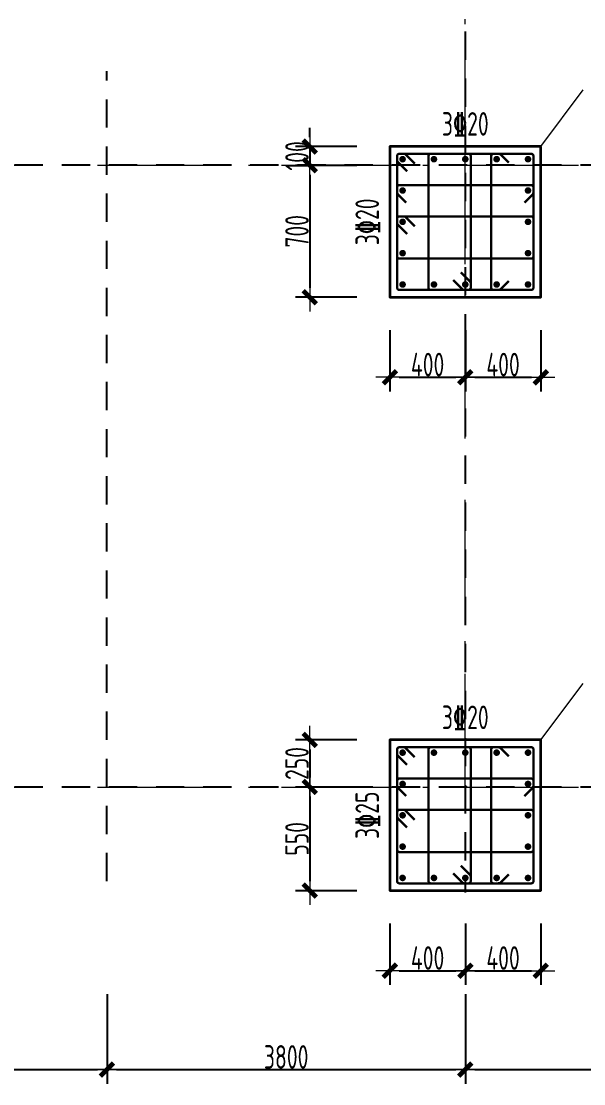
# Model space of a CAD drawing. Header units: millimetres. Extents: x 539196 to 807275, y 431843 to 1156631.
# Drawn here: x 637759 to 643724, y 617209 to 628489 of the extents above; entities that cross this region are included whole.
import ezdxf
from ezdxf.enums import TextEntityAlignment as Align

# ---------------------------------------------------------------- set-up
doc = ezdxf.new("R2010")
doc.units = ezdxf.units.MM
doc.header["$MEASUREMENT"] = 0
for name, pattern in [('DOTE', [2.42, 2, -0.2, 0.02, -0.2]), ('点划线', [1850, 1200, -300, 50, -300]), ('虚线', [500, 300, -200])]:
    doc.linetypes.add(name, pattern=pattern)
doc.layers.add('DOTE', color=1, linetype='DOTE')
for name, color, linetype, lineweight in [('柱原位标注', 7, 'Continuous', 18), ('柱尺寸标注', 3, 'Continuous', 18), ('柱标注引线', 2, 'Continuous', 18), ('柱箍筋', 1, 'Continuous', 25), ('柱纵筋', 1, 'Continuous', 70), ('砼柱', 2, 'Continuous', 35), ('网格', 9, '点划线', 18), ('轴线标注', 3, 'Continuous', 18)]:
    doc.layers.add(name, color=color, linetype=linetype, lineweight=lineweight)
doc.styles.add('样式 1_yjk', font='yjkeng.shx', dxfattribs={"width": 0.7, "bigfont": 'yjkchn.shx'})
doc.dimstyles.new('盈建科结构_yjk', dxfattribs={"dimscale": 100, "dimtxt": 2.5, "dimasz": 1, "dimexe": 1.5, "dimexo": 0.625, "dimgap": 0.1, "dimtad": 1, "dimdec": 0, "dimrnd": 1, "dimzin": 0, "dimdsep": 46, "dimtxsty": '样式 1_yjk', "dimblk": '_yjkbk', "dimblk1": 'ARCHTICK', "dimblk2": 'ARCHTICK', "dimcen": 0.09, "dimadec": 0, "dimazin": 0, "dimtfac": 1, "dimtdec": 4, "dimtix": 1, "dimtmove": 2, "dimatfit": 3, "dimfxl": 0, "dimtolj": 1, "dimtzin": 0, "dimarcsym": 0})

# ---------------------------------------------------------------- blocks, each defined once
blk = doc.blocks.new('_yjkbk')
blk.add_line((-1, 0), (1.5, 0))
blk.add_lwpolyline([(-0.7, -0.7, 0.5, 0.5, 0), (0.7, 0.7, 0.5, 0.5, 0)], format="xyseb")
blk = doc.blocks.new('*D2278')
at = {"layer": 'Defpoints', "color": 0}
for p in [(641668, 625559), (642468, 625559), (642468, 624709)]:
    blk.add_point(p, dxfattribs=at)
at = {"layer": '柱尺寸标注', "color": 0, "lineweight": -2}
for p, q in [((641668, 625209), (641668, 624559)), ((642468, 625209), (642468, 624559)), ((641768, 624709), (642368, 624709))]:
    blk.add_line(p, q, dxfattribs=at)
at = {"layer": '柱尺寸标注', "color": 0, "lineweight": -2, "xscale": 100, "yscale": 100, "zscale": 100, "rotation": 180}
blk.add_blockref('_yjkbk', (641668, 624709), dxfattribs=at)
at = {"layer": '柱尺寸标注', "color": 0, "lineweight": -2, "xscale": 100, "yscale": 100, "zscale": 100}
blk.add_blockref('_yjkbk', (642468, 624709), dxfattribs=at)
at = {"layer": '柱尺寸标注', "color": 0, "insert": (642068, 624844), "char_height": 250, "attachment_point": 5, "style": '样式 1_yjk'}
blk.add_mtext('\\A1;400', dxfattribs=at)
blk = doc.blocks.new('_ARCHTICK')
at = {"color": 0, "linetype": 'ByBlock', "const_width": 0.15}
blk.add_lwpolyline([(-0.5, -0.5), (0.5, 0.5)], dxfattribs=at)
blk = doc.blocks.new('*D2279')
at = {"layer": 'Defpoints', "color": 0}
for p in [(642468, 625559), (643268, 625559), (643268, 624709)]:
    blk.add_point(p, dxfattribs=at)
at = {"layer": '柱尺寸标注', "color": 0, "lineweight": -2}
for p, q in [((642468, 625209), (642468, 624559)), ((643268, 625209), (643268, 624559)), ((642568, 624709), (643168, 624709))]:
    blk.add_line(p, q, dxfattribs=at)
at = {"layer": '柱尺寸标注', "color": 0, "lineweight": -2, "xscale": 100, "yscale": 100, "zscale": 100, "rotation": 180}
blk.add_blockref('_yjkbk', (642468, 624709), dxfattribs=at)
at = {"layer": '柱尺寸标注', "color": 0, "lineweight": -2, "xscale": 100, "yscale": 100, "zscale": 100}
blk.add_blockref('_yjkbk', (643268, 624709), dxfattribs=at)
at = {"layer": '柱尺寸标注', "color": 0, "insert": (642868, 624844), "char_height": 250, "attachment_point": 5, "style": '样式 1_yjk'}
blk.add_mtext('\\A1;400', dxfattribs=at)
blk = doc.blocks.new('*D2280')
at = {"layer": 'Defpoints', "color": 0}
for p in [(641668, 627159), (640818, 626959), (641668, 626959)]:
    blk.add_point(p, dxfattribs=at)
at = {"layer": '柱尺寸标注', "color": 0, "lineweight": -2}
for p, q in [((640818, 627259), (640818, 627359)), ((641318, 627159), (640668, 627159)), ((640818, 627159), (640818, 626959)), ((641318, 626959), (640668, 626959)), ((640818, 626859), (640818, 626759))]:
    blk.add_line(p, q, dxfattribs=at)
at = {"layer": '柱尺寸标注', "color": 0, "lineweight": -2, "xscale": 100, "yscale": 100, "zscale": 100}
for p, rotation in [((640818, 627159), 270), ((640818, 626959), 90)]:
    blk.add_blockref('_yjkbk', p, dxfattribs=dict(at, rotation=rotation))
at = {"layer": '柱尺寸标注', "color": 0, "insert": (640683, 627059), "char_height": 250, "attachment_point": 5, "rotation": 90, "style": '样式 1_yjk'}
blk.add_mtext('\\A1;100', dxfattribs=at)
blk = doc.blocks.new('*D2281')
at = {"layer": 'Defpoints', "color": 0}
for p in [(641668, 626959), (640818, 625559), (641668, 625559)]:
    blk.add_point(p, dxfattribs=at)
at = {"layer": '柱尺寸标注', "color": 0, "lineweight": -2}
for p, q in [((641318, 626959), (640668, 626959)), ((640818, 626859), (640818, 625659)), ((641318, 625559), (640668, 625559))]:
    blk.add_line(p, q, dxfattribs=at)
at = {"layer": '柱尺寸标注', "color": 0, "lineweight": -2, "xscale": 100, "yscale": 100, "zscale": 100}
for p, rotation in [((640818, 626959), 90), ((640818, 625559), 270)]:
    blk.add_blockref('_yjkbk', p, dxfattribs=dict(at, rotation=rotation))
at = {"layer": '柱尺寸标注', "color": 0, "insert": (640683, 626259), "char_height": 250, "attachment_point": 5, "rotation": 90, "style": '样式 1_yjk'}
blk.add_mtext('\\A1;700', dxfattribs=at)
blk = doc.blocks.new('*D2282')
at = {"layer": 'Defpoints', "color": 0}
for p in [(641668, 619259), (642468, 619259), (642468, 618409)]:
    blk.add_point(p, dxfattribs=at)
at = {"layer": '柱尺寸标注', "color": 0, "lineweight": -2}
for p, q in [((641668, 618909), (641668, 618259)), ((642468, 618909), (642468, 618259)), ((641768, 618409), (642368, 618409))]:
    blk.add_line(p, q, dxfattribs=at)
at = {"layer": '柱尺寸标注', "color": 0, "lineweight": -2, "xscale": 100, "yscale": 100, "zscale": 100, "rotation": 180}
blk.add_blockref('_yjkbk', (641668, 618409), dxfattribs=at)
at = {"layer": '柱尺寸标注', "color": 0, "lineweight": -2, "xscale": 100, "yscale": 100, "zscale": 100}
blk.add_blockref('_yjkbk', (642468, 618409), dxfattribs=at)
at = {"layer": '柱尺寸标注', "color": 0, "insert": (642068, 618544), "char_height": 250, "attachment_point": 5, "style": '样式 1_yjk'}
blk.add_mtext('\\A1;400', dxfattribs=at)
blk = doc.blocks.new('*D2283')
at = {"layer": 'Defpoints', "color": 0}
for p in [(642468, 619259), (643268, 619259), (643268, 618409)]:
    blk.add_point(p, dxfattribs=at)
at = {"layer": '柱尺寸标注', "color": 0, "lineweight": -2}
for p, q in [((642468, 618909), (642468, 618259)), ((643268, 618909), (643268, 618259)), ((642568, 618409), (643168, 618409))]:
    blk.add_line(p, q, dxfattribs=at)
at = {"layer": '柱尺寸标注', "color": 0, "lineweight": -2, "xscale": 100, "yscale": 100, "zscale": 100, "rotation": 180}
blk.add_blockref('_yjkbk', (642468, 618409), dxfattribs=at)
at = {"layer": '柱尺寸标注', "color": 0, "lineweight": -2, "xscale": 100, "yscale": 100, "zscale": 100}
blk.add_blockref('_yjkbk', (643268, 618409), dxfattribs=at)
at = {"layer": '柱尺寸标注', "color": 0, "insert": (642868, 618544), "char_height": 250, "attachment_point": 5, "style": '样式 1_yjk'}
blk.add_mtext('\\A1;400', dxfattribs=at)
blk = doc.blocks.new('*D2284')
at = {"layer": 'Defpoints', "color": 0}
for p in [(641668, 620859), (640818, 620359), (641668, 620359)]:
    blk.add_point(p, dxfattribs=at)
at = {"layer": '柱尺寸标注', "color": 0, "lineweight": -2}
for p, q in [((641318, 620859), (640668, 620859)), ((640818, 620759), (640818, 620459)), ((641318, 620359), (640668, 620359))]:
    blk.add_line(p, q, dxfattribs=at)
at = {"layer": '柱尺寸标注', "color": 0, "lineweight": -2, "xscale": 100, "yscale": 100, "zscale": 100}
for p, rotation in [((640818, 620859), 90), ((640818, 620359), 270)]:
    blk.add_blockref('_yjkbk', p, dxfattribs=dict(at, rotation=rotation))
at = {"layer": '柱尺寸标注', "color": 0, "insert": (640683, 620609), "char_height": 250, "attachment_point": 5, "rotation": 90, "style": '样式 1_yjk'}
blk.add_mtext('\\A1;250', dxfattribs=at)
blk = doc.blocks.new('*D2285')
at = {"layer": 'Defpoints', "color": 0}
for p in [(641668, 620359), (640818, 619259), (641668, 619259)]:
    blk.add_point(p, dxfattribs=at)
at = {"layer": '柱尺寸标注', "color": 0, "lineweight": -2}
for p, q in [((641318, 620359), (640668, 620359)), ((640818, 620259), (640818, 619359)), ((641318, 619259), (640668, 619259))]:
    blk.add_line(p, q, dxfattribs=at)
at = {"layer": '柱尺寸标注', "color": 0, "lineweight": -2, "xscale": 100, "yscale": 100, "zscale": 100}
for p, rotation in [((640818, 620359), 90), ((640818, 619259), 270)]:
    blk.add_blockref('_yjkbk', p, dxfattribs=dict(at, rotation=rotation))
at = {"layer": '柱尺寸标注', "color": 0, "insert": (640683, 619809), "char_height": 250, "attachment_point": 5, "rotation": 90, "style": '样式 1_yjk'}
blk.add_mtext('\\A1;550', dxfattribs=at)
blk = doc.blocks.new('*D2386')
at = {"layer": 'Defpoints', "color": 0}
for p in [(634868, 620359), (638668, 620359), (638668, 617359)]:
    blk.add_point(p, dxfattribs=at)
at = {"layer": '轴线标注', "color": 0, "lineweight": -2}
for p, q in [((634868, 618159), (634868, 617209)), ((638668, 618159), (638668, 617209)), ((634968, 617359), (638568, 617359))]:
    blk.add_line(p, q, dxfattribs=at)
at = {"layer": '轴线标注', "color": 0, "lineweight": -2, "xscale": 100, "yscale": 100, "zscale": 100, "rotation": 180}
blk.add_blockref('_yjkbk', (634868, 617359), dxfattribs=at)
at = {"layer": '轴线标注', "color": 0, "lineweight": -2, "xscale": 100, "yscale": 100, "zscale": 100}
blk.add_blockref('_yjkbk', (638668, 617359), dxfattribs=at)
at = {"layer": '轴线标注', "color": 0, "insert": (636768, 617494), "char_height": 250, "attachment_point": 5, "style": '样式 1_yjk'}
blk.add_mtext('\\A1;3800', dxfattribs=at)
blk = doc.blocks.new('*D2388')
at = {"layer": 'Defpoints', "color": 0}
for p in [(638668, 620359), (642468, 620359), (642468, 617359)]:
    blk.add_point(p, dxfattribs=at)
at = {"layer": '轴线标注', "color": 0, "lineweight": -2}
for p, q in [((638668, 618159), (638668, 617209)), ((642468, 618159), (642468, 617209)), ((638768, 617359), (642368, 617359))]:
    blk.add_line(p, q, dxfattribs=at)
at = {"layer": '轴线标注', "color": 0, "lineweight": -2, "xscale": 100, "yscale": 100, "zscale": 100, "rotation": 180}
blk.add_blockref('_yjkbk', (638668, 617359), dxfattribs=at)
at = {"layer": '轴线标注', "color": 0, "lineweight": -2, "xscale": 100, "yscale": 100, "zscale": 100}
blk.add_blockref('_yjkbk', (642468, 617359), dxfattribs=at)
at = {"layer": '轴线标注', "color": 0, "insert": (640568, 617494), "char_height": 250, "attachment_point": 5, "style": '样式 1_yjk'}
blk.add_mtext('\\A1;3800', dxfattribs=at)
blk = doc.blocks.new('*D2390')
at = {"layer": 'Defpoints', "color": 0}
for p in [(642468, 620359), (646268, 620359), (646268, 617359)]:
    blk.add_point(p, dxfattribs=at)
at = {"layer": '轴线标注', "color": 0, "lineweight": -2}
for p, q in [((642468, 618159), (642468, 617209)), ((646268, 618159), (646268, 617209)), ((642568, 617359), (646168, 617359))]:
    blk.add_line(p, q, dxfattribs=at)
at = {"layer": '轴线标注', "color": 0, "lineweight": -2, "xscale": 100, "yscale": 100, "zscale": 100, "rotation": 180}
blk.add_blockref('_yjkbk', (642468, 617359), dxfattribs=at)
at = {"layer": '轴线标注', "color": 0, "lineweight": -2, "xscale": 100, "yscale": 100, "zscale": 100}
blk.add_blockref('_yjkbk', (646268, 617359), dxfattribs=at)
at = {"layer": '轴线标注', "color": 0, "insert": (644368, 617494), "char_height": 250, "attachment_point": 5, "style": '样式 1_yjk'}
blk.add_mtext('\\A1;3800', dxfattribs=at)
blk = doc.blocks.new('jzzw')
at = {"layer": 'DOTE', "color": 1, "linetype": '虚线'}
for p, q in [((943986, 890469), (943986, 834829)), ((940186, 834949), (940186, 843549)), ((952506, 842549), (911886, 842549)), ((952506, 842549), (911886, 842549)), ((952506, 835949), (912186, 835949)), ((952506, 835949), (912186, 835949)), ((952506, 835949), (912186, 835949)), ((952506, 835949), (912186, 835949))]:
    blk.add_line(p, q, dxfattribs=at)

msp = doc.modelspace()

# ---------------------------------------------------------------- linework, layer by layer
at = {"layer": '柱标注引线'}
for p, q in [((643267.6, 627159.2), (643717.6, 627759.2)), ((643267.6, 620859.2), (643717.6, 621459.2))]:
    msp.add_line(p, q, dxfattribs=at)
at = {"layer": '柱箍筋', "const_width": 25}
for points in [[(641931.6, 626976.5), (641833.4, 627074.8, 0.1989124), (641816.6, 627081.7), (641768.8, 627081.7, 0.4142136), (641745.1, 627058), (641745.1, 625660.5, 0.4142136), (641768.8, 625636.7), (643166.3, 625636.7, 0.4142136), (643190.1, 625660.5), (643190.1, 627058, 0.4142136), (643166.3, 627081.7), (641768.8, 627081.7, 0.4142136), (641745.1, 627058), (641745.1, 627010.2, 0.1989124), (641752, 626993.5), (641850.3, 626895.2)], [(642338.5, 625742), (642436.8, 625643.7, 0.1989124), (642453.6, 625636.7), (642501.3, 625636.7, 0.4142136), (642525.1, 625660.5), (642525.1, 627058, 0.4142136), (642501.3, 627081.7), (642101.3, 627081.7, 0.4142136), (642077.6, 627058), (642077.6, 625660.5, 0.4142136), (642101.3, 625636.7), (642501.3, 625636.7, 0.4142136), (642525.1, 625660.5), (642525.1, 625708.2, 0.1989124), (642518.1, 625725), (642419.9, 625823.3)], [(642929.1, 625732.1), (642840.7, 625643.7, -0.131362), (642814.1, 625636.7), (642766.3, 625636.7, -0.4142136), (642742.6, 625660.5), (642742.6, 627058, -0.4142136), (642766.3, 627081.7), (642814.1, 627081.7, -0.131362), (642840.7, 627074.8), (642929.1, 626986.4)], [(641840.4, 626562.7), (641752, 626651.1, -0.131362), (641745.1, 626677.7), (641745.1, 626725.5, -0.4142136), (641768.8, 626749.2), (643166.3, 626749.2, -0.4142136), (643190.1, 626725.5), (643190.1, 626677.7, -0.131362), (643183.1, 626651.1), (643094.7, 626562.7)], [(641850.3, 626230.2), (641752, 626328.5, -0.1989124), (641745.1, 626345.2), (641745.1, 626393, -0.4142136), (641768.8, 626416.7), (643166.3, 626416.7, -0.4142136), (643190.1, 626393), (643190.1, 625993, -0.4142136), (643166.3, 625969.2), (641768.8, 625969.2, -0.4142136), (641745.1, 625993), (641745.1, 626393, -0.4142136), (641768.8, 626416.7), (641816.6, 626416.7, -0.1989124), (641833.4, 626409.8), (641931.6, 626311.5)], [(641931.6, 620676.5), (641833.4, 620774.8, 0.1989124), (641816.6, 620781.7), (641768.8, 620781.7, 0.4142136), (641745.1, 620758), (641745.1, 619360.5, 0.4142136), (641768.8, 619336.7), (643166.3, 619336.7, 0.4142136), (643190.1, 619360.5), (643190.1, 620758, 0.4142136), (643166.3, 620781.7), (641768.8, 620781.7, 0.4142136), (641745.1, 620758), (641745.1, 620710.2, 0.1989124), (641752, 620693.5), (641850.3, 620595.2)], [(642338.5, 619442), (642436.8, 619343.7, 0.1989124), (642453.6, 619336.7), (642501.3, 619336.7, 0.4142136), (642525.1, 619360.5), (642525.1, 620758, 0.4142136), (642501.3, 620781.7), (642101.3, 620781.7, 0.4142136), (642077.6, 620758), (642077.6, 619360.5, 0.4142136), (642101.3, 619336.7), (642501.3, 619336.7, 0.4142136), (642525.1, 619360.5), (642525.1, 619408.2, 0.1989124), (642518.1, 619425), (642419.9, 619523.3)], [(642929.1, 619432.1), (642840.7, 619343.7, -0.131362), (642814.1, 619336.7), (642766.3, 619336.7, -0.4142136), (642742.6, 619360.5), (642742.6, 620758, -0.4142136), (642766.3, 620781.7), (642814.1, 620781.7, -0.131362), (642840.7, 620774.8), (642929.1, 620686.4)], [(641840.4, 620262.7), (641752, 620351.1, -0.131362), (641745.1, 620377.7), (641745.1, 620425.5, -0.4142136), (641768.8, 620449.2), (643166.3, 620449.2, -0.4142136), (643190.1, 620425.5), (643190.1, 620377.7, -0.131362), (643183.1, 620351.1), (643094.7, 620262.7)], [(641850.3, 619930.2), (641752, 620028.5, -0.1989124), (641745.1, 620045.2), (641745.1, 620093, -0.4142136), (641768.8, 620116.7), (643166.3, 620116.7, -0.4142136), (643190.1, 620093), (643190.1, 619693, -0.4142136), (643166.3, 619669.2), (641768.8, 619669.2, -0.4142136), (641745.1, 619693), (641745.1, 620093, -0.4142136), (641768.8, 620116.7), (641816.6, 620116.7, -0.1989124), (641833.4, 620109.8), (641931.6, 620011.5)]]:
    msp.add_lwpolyline(points, format="xyb", dxfattribs=at)
at = {"layer": '柱纵筋', "const_width": 35}
for points in [[(641820.1, 627024.2, 1), (641785.1, 627024.2, 1)], [(642152.6, 627024.2, 1), (642117.6, 627024.2, 1)], [(642485.1, 627024.2, 1), (642450.1, 627024.2, 1)], [(642817.6, 627024.2, 1), (642782.6, 627024.2, 1)], [(643150.1, 627024.2, 1), (643115.1, 627024.2, 1)], [(641820.1, 626691.7, 1), (641785.1, 626691.7, 1)], [(643150.1, 626691.7, 1), (643115.1, 626691.7, 1)], [(641820.1, 626359.2, 1), (641785.1, 626359.2, 1)], [(643150.1, 626359.2, 1), (643115.1, 626359.2, 1)], [(641820.1, 626026.7, 1), (641785.1, 626026.7, 1)], [(643150.1, 626026.7, 1), (643115.1, 626026.7, 1)], [(641820.1, 625694.2, 1), (641785.1, 625694.2, 1)], [(642152.6, 625694.2, 1), (642117.6, 625694.2, 1)], [(642485.1, 625694.2, 1), (642450.1, 625694.2, 1)], [(642817.6, 625694.2, 1), (642782.6, 625694.2, 1)], [(643150.1, 625694.2, 1), (643115.1, 625694.2, 1)], [(641820.1, 620724.2, 1), (641785.1, 620724.2, 1)], [(642152.6, 620724.2, 1), (642117.6, 620724.2, 1)], [(642485.1, 620724.2, 1), (642450.1, 620724.2, 1)], [(642817.6, 620724.2, 1), (642782.6, 620724.2, 1)], [(643150.1, 620724.2, 1), (643115.1, 620724.2, 1)], [(641820.1, 620391.7, 1), (641785.1, 620391.7, 1)], [(643150.1, 620391.7, 1), (643115.1, 620391.7, 1)], [(641820.1, 620059.2, 1), (641785.1, 620059.2, 1)], [(643150.1, 620059.2, 1), (643115.1, 620059.2, 1)], [(641820.1, 619726.7, 1), (641785.1, 619726.7, 1)], [(643150.1, 619726.7, 1), (643115.1, 619726.7, 1)], [(641820.1, 619394.2, 1), (641785.1, 619394.2, 1)], [(642152.6, 619394.2, 1), (642117.6, 619394.2, 1)], [(642485.1, 619394.2, 1), (642450.1, 619394.2, 1)], [(642817.6, 619394.2, 1), (642782.6, 619394.2, 1)], [(643150.1, 619394.2, 1), (643115.1, 619394.2, 1)]]:
    msp.add_lwpolyline(points, format="xyb", close=True, dxfattribs=at)
at = {"layer": '砼柱'}
for points in [[(643267.6, 627159.2), (641667.6, 627159.2), (641667.6, 625559.2), (643267.6, 625559.2)], [(643267.6, 620859.2), (641667.6, 620859.2), (641667.6, 619259.2), (643267.6, 619259.2)]]:
    msp.add_lwpolyline(points, close=True, dxfattribs=at)
at = {"layer": '网格'}
for p, q in [((642467.6, 626959.2), (642467.6, 629959.2)), ((634867.6, 626959.2), (638667.6, 626959.2)), ((638667.6, 626959.2), (642467.6, 626959.2)), ((642467.6, 620359.2), (642467.6, 626959.2)), ((642467.6, 626959.2), (646267.6, 626959.2)), ((634867.6, 620359.2), (638667.6, 620359.2)), ((638667.6, 620359.2), (642467.6, 620359.2)), ((642467.6, 620359.2), (646267.6, 620359.2))]:
    msp.add_line(p, q, dxfattribs=at)

# ---------------------------------------------------------------- block references
msp.add_blockref('jzzw', (-301518.2, -215589.7))

# ---------------------------------------------------------------- texts
at = {"layer": '柱原位标注', "linetype": 'Continuous', "style": '样式 1_yjk', "width": 0.7}
for p in [(642467.6, 627199.2), (642467.6, 620899.2)]:
    msp.add_text('3\x8420', height=250, dxfattribs=at).set_placement(p, align=Align.BOTTOM_CENTER)
for s, p in [('3\x8420', (641627.6, 626359.2)), ('3\x8425', (641627.6, 620059.2))]:
    msp.add_text(s, height=250, rotation=90, dxfattribs=at).set_placement(p, align=Align.BOTTOM_CENTER)

# ---------------------------------------------------------------- dimensions: what is measured, and where the dimension line sits
at = {"layer": '柱尺寸标注'}
for p1, p2, picture, middle in [((641667.6, 627159.2), (641667.6, 626959.2), '*D2280', (640682.6, 627059.2)), ((641667.6, 626959.2), (641667.6, 625559.2), '*D2281', (640682.6, 626259.2)), ((641667.6, 625559.2), (642467.6, 625559.2), '*D2278', (642067.6, 624844.2)), ((642467.6, 625559.2), (643267.6, 625559.2), '*D2279', (642867.6, 624844.2)), ((641667.6, 620859.2), (641667.6, 620359.2), '*D2284', (640682.6, 620609.2)), ((641667.6, 620359.2), (641667.6, 619259.2), '*D2285', (640682.6, 619809.2)), ((641667.6, 619259.2), (642467.6, 619259.2), '*D2282', (642067.6, 618544.2)), ((642467.6, 619259.2), (643267.6, 619259.2), '*D2283', (642867.6, 618544.2))]:
    dim = msp.add_aligned_dim(p1=p1, p2=p2, distance=-850, dimstyle='盈建科结构_yjk', override={"dimscale": 100, "dimtxt": 2.5, "dimasz": 1, "dimexe": 1.5, "dimexo": 3.5, "dimgap": 0.1, "dimtad": 1, "dimlfac": 0.5, "dimrnd": 5, "dimdle": 0, "dimfxlon": 0}, dxfattribs=at)
    dim.commit()
    dim.dimension.update_dxf_attribs({"geometry": picture, "text_midpoint": middle})
at = {"layer": '轴线标注'}
for p1, p2, picture, middle in [((634867.6, 620359.2), (638667.6, 620359.2), '*D2386', (636767.6, 617494.2)), ((638667.6, 620359.2), (642467.6, 620359.2), '*D2388', (640567.6, 617494.2)), ((642467.6, 620359.2), (646267.6, 620359.2), '*D2390', (644367.6, 617494.2))]:
    dim = msp.add_aligned_dim(p1=p1, p2=p2, distance=-3000, dimstyle='盈建科结构_yjk', override={"dimscale": 100, "dimtxt": 2.5, "dimasz": 1, "dimexe": 1.5, "dimexo": 22, "dimgap": 0.1, "dimtad": 1, "dimlfac": 1, "dimrnd": 5, "dimdle": 0, "dimfxlon": 0}, dxfattribs=at)
    dim.commit()
    dim.dimension.update_dxf_attribs({"geometry": picture, "text_midpoint": middle})

doc.saveas('drawing.dxf')
